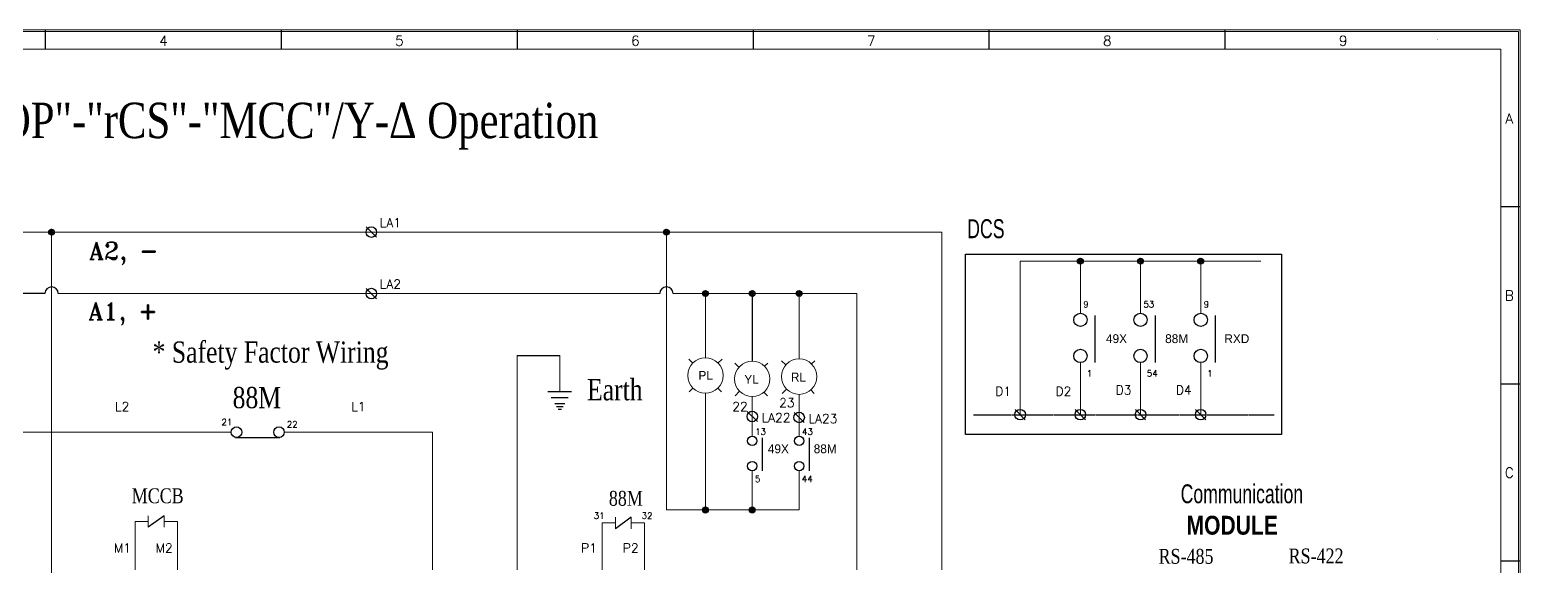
# Model space of a CAD drawing. Header units: millimetres. Extents: x 107 to 2900, y 85 to 3996.
# Drawn here: x 390 to 935, y 489 to 685 of the extents above; entities that cross this region are included whole.
import ezdxf
from ezdxf.enums import TextEntityAlignment as Align

# ---------------------------------------------------------------- set-up
doc = ezdxf.new("R2010")
doc.units = ezdxf.units.MM
doc.linetypes.add('DASHED2', pattern=[0.375, 0.25, -0.125])
for name, color, linetype in [('20', 2, 'Continuous'), ('30', 3, 'Continuous'), ('70', 7, 'Continuous')]:
    doc.layers.add(name, color=color, linetype=linetype)
doc.styles.add('ROMANS', font='ROMANS.shx', dxfattribs={"width": 0.7})
doc.styles.add('SIMPLEX', font='SIMPLEX')
doc.styles.add('SS', font='batang.ttc', dxfattribs={"width": 0.8})
doc.styles.get("Standard").update_dxf_attribs({"font": 'BareunDotumPro1.ttf'})
doc.styles.add('STYLE2', font='romant.shx')

msp = doc.modelspace()

# ---------------------------------------------------------------- hatches: boundary and pattern name
at = {"layer": '70'}
h = msp.add_hatch(dxfattribs=at)
h.set_pattern_fill('ANSI33', color=256, scale=2.15937, style=0)
h.set_pattern_definition([(45, (2137.6006, 22.513), (-0.38172635, 0.38172635), []), (45, (2137.9823, 22.513), (-0.38172635, 0.38172635), [0.26992129, -0.13496065])])
h.paths.add_polyline_path([(397.563, 611.942, 0.4142136), (396.483, 610.863, 0.4142136), (397.563, 609.783)])
h.paths.add_polyline_path([(397.563, 611.942), (397.563, 610.863), (398.643, 610.863, 0.4142136)])
h.paths.add_polyline_path([(398.643, 610.863), (397.563, 610.863), (397.563, 609.783, 0.4142136)])
h = msp.add_hatch(dxfattribs=at)
h.set_pattern_fill('ANSI33', color=256, scale=2.15937, style=0)
h.set_pattern_definition([(45, (2362.6639, 22.513), (-0.38172635, 0.38172635), []), (45, (2363.0456, 22.513), (-0.38172635, 0.38172635), [0.26992129, -0.13496065])])
h.paths.add_polyline_path([(622.626, 611.942, 0.4142136), (621.547, 610.863, 0.4142136), (622.626, 609.783)])
h.paths.add_polyline_path([(622.626, 611.942), (622.626, 610.863), (623.706, 610.863, 0.4142136)])
h.paths.add_polyline_path([(623.706, 610.863), (622.626, 610.863), (622.626, 609.783, 0.4142136)])
h = msp.add_hatch(dxfattribs=at)
h.set_pattern_fill('ANSI33', color=256, scale=2.15937, style=0)
h.set_pattern_definition([(45, (2514.19746, 11.907), (-0.38172635, 0.38172635), []), (45, (2514.5792, 11.907), (-0.38172635, 0.38172635), [0.26992129, -0.13496065])])
h.paths.add_polyline_path([(774.16, 601.336, 0.4142136), (773.08, 600.257, 0.4142136), (774.16, 599.177)])
h.paths.add_polyline_path([(774.16, 601.336), (774.16, 600.257), (775.24, 600.257, 0.4142136)])
h.paths.add_polyline_path([(775.24, 600.257), (774.16, 600.257), (774.16, 599.177, 0.4142136)])
h = msp.add_hatch(dxfattribs=at)
h.set_pattern_fill('ANSI33', color=256, scale=2.15937, style=0)
h.set_pattern_definition([(45, (2536.2238, 11.907), (-0.38172635, 0.38172635), []), (45, (2536.6055, 11.907), (-0.38172635, 0.38172635), [0.26992129, -0.13496065])])
h.paths.add_polyline_path([(796.186, 601.336, 0.4142136), (795.107, 600.257, 0.4142136), (796.186, 599.177)])
h.paths.add_polyline_path([(796.186, 601.336), (796.186, 600.257), (797.266, 600.257, 0.4142136)])
h.paths.add_polyline_path([(797.266, 600.257), (796.186, 600.257), (796.186, 599.177, 0.4142136)])
h = msp.add_hatch(dxfattribs=at)
h.set_pattern_fill('ANSI33', color=256, scale=2.15937, style=0)
h.set_pattern_definition([(45, (2558.2501, 11.907), (-0.38172635, 0.38172635), []), (45, (2558.63183, 11.907), (-0.38172635, 0.38172635), [0.26992129, -0.13496065])])
h.paths.add_polyline_path([(818.213, 601.336, 0.4142136), (817.133, 600.257, 0.4142136), (818.213, 599.177)])
h.paths.add_polyline_path([(818.213, 601.336), (818.213, 600.257), (819.292, 600.257, 0.4142136)])
h.paths.add_polyline_path([(819.292, 600.257), (818.213, 600.257), (818.213, 599.177, 0.4142136)])
h = msp.add_hatch(dxfattribs=at)
h.set_pattern_fill('ANSI33', color=256, scale=2.15937, style=0)
h.set_pattern_definition([(45, (2376.9344, 0.03943), (-0.38172635, 0.38172635), []), (45, (2377.31613, 0.03943), (-0.38172635, 0.38172635), [0.26992129, -0.13496065])])
h.paths.add_polyline_path([(636.897, 589.469, 0.4142136), (635.817, 588.389, 0.4142136), (636.897, 587.309)])
h.paths.add_polyline_path([(636.897, 589.469), (636.897, 588.389), (637.977, 588.389, 0.4142136)])
h.paths.add_polyline_path([(637.977, 588.389), (636.897, 588.389), (636.897, 587.309, 0.4142136)])
h = msp.add_hatch(dxfattribs=at)
h.set_pattern_fill('ANSI33', color=256, scale=2.15937, style=0)
h.set_pattern_definition([(45, (2394.09254, 0.03943), (-0.38172635, 0.38172635), []), (45, (2394.47426, 0.03943), (-0.38172635, 0.38172635), [0.26992129, -0.13496065])])
h.paths.add_polyline_path([(654.055, 589.469, 0.4142136), (652.975, 588.389, 0.4142136), (654.055, 587.309)])
h.paths.add_polyline_path([(654.055, 589.469), (654.055, 588.389), (655.135, 588.389, 0.4142136)])
h.paths.add_polyline_path([(655.135, 588.389), (654.055, 588.389), (654.055, 587.309, 0.4142136)])
h = msp.add_hatch(dxfattribs=at)
h.set_pattern_fill('ANSI33', color=256, scale=2.15937, style=0)
h.set_pattern_definition([(45, (2411.2517, 0.03943), (-0.38172635, 0.38172635), []), (45, (2411.6334, 0.03943), (-0.38172635, 0.38172635), [0.26992129, -0.13496065])])
h.paths.add_polyline_path([(671.214, 589.469, 0.4142136), (670.134, 588.389, 0.4142136), (671.214, 587.309)])
h.paths.add_polyline_path([(671.214, 589.469), (671.214, 588.389), (672.294, 588.389, 0.4142136)])
h.paths.add_polyline_path([(672.294, 588.389), (671.214, 588.389), (671.214, 587.309, 0.4142136)])
h = msp.add_hatch(dxfattribs=at)
h.set_pattern_fill('ANSI33', color=256, scale=2.15937, style=0)
h.set_pattern_definition([(45, (2376.9423, -79.1049), (-0.38172635, 0.38172635), []), (45, (2377.324, -79.1049), (-0.38172635, 0.38172635), [0.26992129, -0.13496065])])
h.paths.add_polyline_path([(636.905, 510.324, 0.4142136), (635.825, 509.245, 0.4142136), (636.905, 508.165)])
h.paths.add_polyline_path([(636.905, 510.324), (636.905, 509.245), (637.984, 509.245, 0.4142136)])
h.paths.add_polyline_path([(637.984, 509.245), (636.905, 509.245), (636.905, 508.165, 0.4142136)])
h = msp.add_hatch(dxfattribs=at)
h.set_pattern_fill('ANSI33', color=256, scale=2.15937, style=0)
h.set_pattern_definition([(45, (2394.0952, -79.1049), (-0.38172635, 0.38172635), []), (45, (2394.4769, -79.1049), (-0.38172635, 0.38172635), [0.26992129, -0.13496065])])
h.paths.add_polyline_path([(654.058, 510.324, 0.4142136), (652.978, 509.245, 0.4142136), (654.058, 508.165)])
h.paths.add_polyline_path([(654.058, 510.324), (654.058, 509.245), (655.137, 509.245, 0.4142136)])
h.paths.add_polyline_path([(655.137, 509.245), (654.058, 509.245), (654.058, 508.165, 0.4142136)])

# ---------------------------------------------------------------- linework, layer by layer
at = {"color": 0}
for p, q in [((516.466, 608.987), (512.76, 612.738)), ((516.466, 586.513), (512.76, 590.265)), ((779.455, 580.404), (779.455, 563.137)), ((801.481, 580.404), (801.481, 563.137)), ((823.507, 580.404), (823.507, 563.137)), ((753.975, 542.219), (750.27, 545.97)), ((776.002, 542.219), (772.296, 545.97)), ((798.028, 542.219), (794.322, 545.97)), ((820.054, 542.219), (816.349, 545.97)), ((655.909, 541.553), (652.203, 545.304)), ((673.068, 541.197), (669.362, 544.949)), ((657.734, 535.669), (657.734, 523.582)), ((674.894, 535.669), (674.894, 523.582))]:
    msp.add_line(p, q, dxfattribs=at)
at = {"color": 0, "lineweight": 15}
for p, q in [((391.849, 610.863), (335.141, 610.863)), ((723.466, 610.863), (391.849, 610.863)), ((840.239, 600.257), (752.123, 600.257)), ((620.197, 588.389), (399.993, 588.389)), ((692.371, 588.389), (625.056, 588.389)), ((636.897, 588.389), (636.897, 564.912)), ((671.217, 509.245), (622.627, 509.245))]:
    msp.add_line(p, q, dxfattribs=at)
at = {"color": 0, "linetype": 'ByBlock'}
msp.add_line((395.134, 588.389), (352.305, 588.389), dxfattribs=at)
for p, q in [((654.055, 588.389), (654.055, 563.651)), ((568.032, 565.688), (583.581, 565.688)), ((632.287, 562.985), (630.815, 564.457)), ((641.507, 562.985), (642.979, 564.457)), ((649.176, 561.435), (647.617, 562.994)), ((658.588, 561.8), (659.781, 562.994)), ((666.335, 562.275), (664.776, 563.834)), ((675.748, 562.641), (676.941, 563.834)), ((579.262, 552.532), (587.899, 552.532)), ((631.01, 552.488), (632.345, 553.824)), ((642.784, 552.488), (641.448, 553.824)), ((647.812, 551.024), (649.427, 552.64)), ((659.586, 551.024), (658.316, 552.294)), ((664.971, 551.864), (666.587, 553.48)), ((676.746, 551.864), (675.476, 553.134)), ((580.496, 550.373), (586.665, 550.373)), ((581.73, 548.214), (585.432, 548.214)), ((582.347, 547.134), (584.815, 547.134)), ((582.964, 546.054), (584.198, 546.054)), ((438.793, 507.128), (432.969, 502.909)), ((609.777, 506.612), (603.956, 502.395))]:
    msp.add_line(p, q)
at = {"linetype": 'DASHED2'}
msp.add_line((735.014, 544.094), (845.262, 544.094), dxfattribs=at)
at = {"color": 1, "lineweight": 15}
for p, q in [((463.318, 537.71), (334.933, 537.71)), ((536.938, 537.71), (482.753, 537.71))]:
    msp.add_line(p, q, dxfattribs=at)
at = {"linetype": 'ByBlock'}
msp.add_line((464.931, 535.795), (481.14, 535.795), dxfattribs=at)
at = {"color": 1}
msp.add_lwpolyline([(732.056, 602.818), (847.752, 602.818), (847.752, 536.803), (732.056, 536.803)], close=True, dxfattribs=at)
at = {"color": 0}
for centre, radius in [((514.613, 610.863), 1.924), ((514.613, 588.389), 1.924), ((774.16, 578.785), 2.429), ((796.186, 578.785), 2.429), ((818.213, 578.785), 2.429), ((774.16, 565.566), 2.429), ((796.186, 565.566), 2.429), ((818.213, 565.566), 2.429), ((752.123, 544.094), 1.924), ((774.149, 544.094), 1.924), ((796.175, 544.094), 1.924), ((818.202, 544.094), 1.924), ((654.056, 543.429), 1.924), ((671.215, 543.073), 1.924), ((654.057, 534.536), 1.701), ((671.217, 534.536), 1.701), ((654.057, 525.283), 1.701), ((671.217, 525.283), 1.701)]:
    msp.add_circle(centre, radius, dxfattribs=at)
at = {"linetype": 'ByBlock'}
for centre in [(465.262, 537.71), (480.809, 537.71)]:
    msp.add_circle(centre, 1.943, dxfattribs=at)
at = {"color": 0}
for centre in [(397.563, 588.389), (622.627, 588.389)]:
    msp.add_arc(centre, 2.429, 0, 180, dxfattribs=at)
at = {"layer": '20', "color": 0, "lineweight": 13}
msp.add_lwpolyline([(121.727, 162.272), (121.727, 677.714), (928.036, 677.714), (928.036, 162.272)], dxfattribs=at)
at = {"layer": '30', "color": 0}
for p, q in [((395.319, 677.714), (395.319, 684.84)), ((481.694, 677.714), (481.694, 684.84)), ((568.069, 677.714), (568.069, 684.84)), ((654.444, 677.714), (654.444, 684.84)), ((740.819, 677.714), (740.819, 684.84)), ((827.193, 677.714), (827.193, 684.84)), ((935.162, 620.059), (928.036, 620.059)), ((935.162, 555.278), (928.036, 555.278)), ((935.162, 490.496), (928.036, 490.496))]:
    msp.add_line(p, q, dxfattribs=at)
at = {"layer": '70', "lineweight": 15}
for p, q in [((397.566, 362.42), (397.563, 610.863)), ((622.627, 509.245), (622.626, 610.863)), ((723.467, 487.338), (723.466, 610.863)), ((752.123, 600.257), (752.123, 544.094)), ((774.16, 600.257), (774.16, 581.214)), ((796.186, 600.257), (796.186, 581.214)), ((818.213, 600.257), (818.213, 581.214)), ((671.214, 564.491), (671.214, 588.389)), ((692.373, 487.338), (692.371, 588.389)), ((568.033, 487.338), (568.032, 565.688)), ((583.581, 552.532), (583.581, 565.688)), ((774.149, 563.137), (774.149, 544.094)), ((796.175, 563.137), (796.175, 544.094)), ((818.202, 563.137), (818.202, 544.094)), ((636.905, 509.245), (636.896, 551.955)), ((671.216, 545.43), (671.215, 551.535)), ((654.057, 545.43), (654.056, 550.695)), ((654.057, 536.236), (654.057, 545.43)), ((671.217, 536.236), (671.216, 545.43)), ((654.058, 509.245), (654.057, 523.582)), ((671.217, 509.245), (671.217, 523.582)), ((723.467, 503.927), (723.467, 520.498)), ((428.125, 487.338), (428.125, 505.087)), ((432.971, 505.087), (428.125, 505.087)), ((432.971, 502.91), (432.971, 507.128)), ((438.793, 502.91), (438.793, 507.128)), ((438.793, 505.087), (443.67, 505.087)), ((443.67, 487.338), (443.67, 505.087)), ((599.11, 487.338), (599.11, 504.571)), ((603.956, 504.571), (599.11, 504.571)), ((603.956, 502.395), (603.956, 506.612)), ((609.777, 502.395), (609.777, 506.612)), ((609.777, 504.571), (614.655, 504.571)), ((614.655, 487.338), (614.655, 504.571))]:
    msp.add_line(p, q, dxfattribs=at)
at = {"layer": '70', "color": 1, "lineweight": 15}
msp.add_line((536.938, 487.338), (536.938, 537.71), dxfattribs=at)
at = {"layer": '70', "color": 0, "lineweight": 13}
for points in [[(935.162, 101.81), (114.601, 101.81), (114.601, 684.84), (935.162, 684.84)], [(934.514, 102.458), (115.249, 102.458), (115.249, 684.192), (934.514, 684.192)]]:
    msp.add_lwpolyline(points, close=True, dxfattribs=at)
at = {"layer": '70'}
for centre in [(397.563, 610.863), (622.626, 610.863), (774.16, 600.257), (796.186, 600.257), (818.213, 600.257), (636.897, 588.389), (654.055, 588.389), (671.214, 588.389), (636.905, 509.245), (654.058, 509.245)]:
    msp.add_circle(centre, 1.08, dxfattribs=at)
at = {"layer": '70', "lineweight": 15}
for centre in [(636.897, 558.433), (654.055, 557.173), (671.214, 558.013)]:
    msp.add_circle(centre, 6.478, dxfattribs=at)
at = {"layer": '70', "color": 0}
msp.add_solid([(904.934, 681.174), (905.064, 681.174), (904.999, 681.563)], dxfattribs=at)

# ---------------------------------------------------------------- texts
at = {"color": 0, "style": 'SS', "width": 0.8}
for s, height, p in [('"LOP"-"rCS"-"MCC"/Y-Δ Operation', 12.96, (362.667, 645.237)), ('Earth', 7.7737, (593.567, 549.36)), ('88M', 7.7737, (463.827, 546.468)), ('MCCB', 5.4416, (426.908, 511.719)), ('88M', 5.4416, (601.56, 510.789)), ('RS-485', 5.4416, (802.79, 489.572)), ('RS-422', 5.4416, (850.39, 489.706))]:
    msp.add_text(s, height=height, dxfattribs=at).set_placement(p)
at = {"color": 3, "style": 'STYLE2'}
for s, p in [('LA1', (517.7, 612.673)), ('LA2', (517.701, 590.199)), ('D1', (743.004, 551.022)), ('D2', (765.041, 551.022)), ('D3', (787.068, 551.494)), ('D4', (809.094, 551.494)), ('L2', (420.781, 545.425)), ('L1', (507.295, 545.425)), ('22', (646.725, 545.425)), ('23', (663.885, 546.835)), ('LA22', (657.474, 541.371)), ('LA23', (674.633, 541.016))]:
    msp.add_text(s, height=3.2937, dxfattribs=at).set_placement(p)
at = {"color": 0, "style": 'STYLE2'}
for s, height, p in [('A2, -', 6.4201, (411.27, 600.815)), ('A1, +', 6.4201, (410.987, 578.741)), ('9', 2.306, (775.224, 583.314)), ('53', 2.3056, (797.251, 583.314)), ('9', 2.306, (819.277, 583.314)), ('1', 2.306, (776.481, 558.043)), ('54', 2.3056, (798.507, 558.043)), ('1', 2.306, (820.533, 558.043)), ('21', 2.3056, (459.764, 540.264)), ('22', 2.3056, (483.676, 539.42)), ('13', 2.3056, (655.122, 536.749)), ('43', 2.3056, (672.281, 536.749)), ('5', 2.306, (655.031, 519.444)), ('44', 2.3056, (672.191, 519.444)), ('31', 2.3056, (596.041, 506.01)), ('32', 2.3056, (613.559, 506.01)), ('M1', 3.2937, (420.4, 493.702)), ('M2', 3.2937, (435.671, 493.672)), ('P1', 3.2937, (591.385, 493.703)), ('P2', 3.2937, (606.656, 493.673))]:
    msp.add_text(s, height=height, dxfattribs=at).set_placement(p)
at = {"color": 0, "linetype": 'Continuous'}
for s, p in [('49X', (787.381, 571.899)), ('88M', (809.407, 571.899)), ('RXD', (831.434, 571.899)), ('PL', (636.994, 558.473)), ('YL', (653.797, 557.009)), ('RL', (670.956, 557.849)), ('49X', (663.602, 531.616)), ('88M', (680.762, 531.616))]:
    msp.add_text(s, height=3.2391, dxfattribs=at).set_placement(p, align=Align.MIDDLE)
at = {"color": 1, "style": 'SS', "width": 0.8}
msp.add_text('* Safety Factor Wiring', height=7.776, dxfattribs=at).set_placement((434.53, 563.112))
at = {"layer": '30', "color": 0, "style": 'SIMPLEX'}
for s, p in [('4', (438.507, 680.854)), ('5', (524.882, 680.854)), ('6', (611.256, 680.854)), ('7', (697.631, 680.854)), ('8', (784.006, 680.854)), ('9', (870.381, 680.854)), ('A', (931.167, 652.449)), ('B', (931.167, 587.668)), ('C', (931.167, 522.887))]:
    msp.add_text(s, height=3.671, dxfattribs=at).set_placement(p, align=Align.MIDDLE)
at = {"layer": '70', "lineweight": 13, "attachment_point": 1, "style": 'ROMANS'}
for s, insert, char_height, width in [('{\\fMoeumT R|b0|i0|c129|p18;DCS}', (732.704, 615.579), 6.93822, 59.8368), ('{\\fMoeumT R|b0|i0|c129|p18;Communication\\P\\fArial Black|b0|i0|c0|p34; MODULE}', (810.863, 518.613), 6.89687, 59.48016)]:
    msp.add_mtext(s, dxfattribs=dict(at, insert=insert, char_height=char_height, width=width))

doc.saveas('drawing.dxf')
